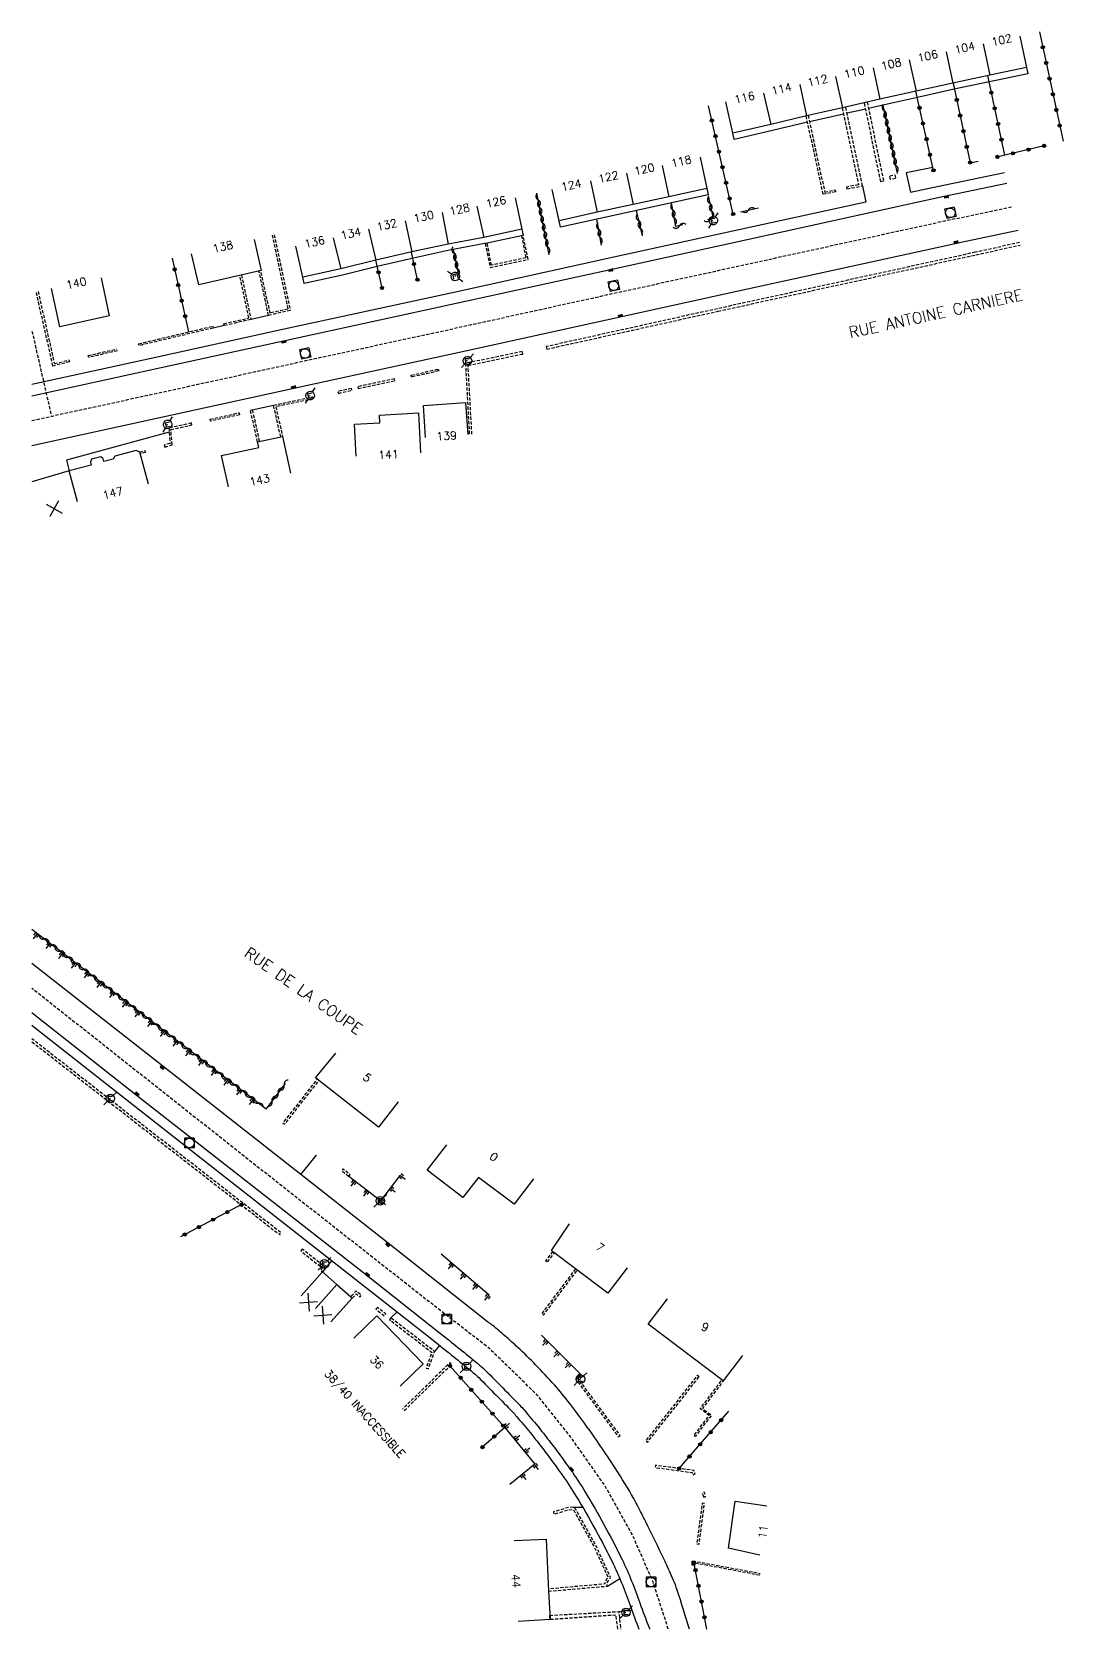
# Model space of a CAD drawing. Header units: millimetres. Extents: x 149999 to 151000, y 127000 to 128000.
# Drawn here: x 150000 to 150160.9, y 127000 to 127249.4 of the extents above; entities that cross this region are included whole.
import ezdxf
from ezdxf.enums import TextEntityAlignment as Align

# ---------------------------------------------------------------- set-up
doc = ezdxf.new("R2010")
doc.units = ezdxf.units.MM
doc.linetypes.add('DASHED', pattern=[0.75, 0.5, -0.25])
doc.layers.get('0').update_dxf_attribs({"linetype": 'CONTINUOUS'})
for name, color, linetype in [('W0001', 6, 'DASHED'), ('W0008', 7, 'CONTINUOUS'), ('W0017', 7, 'CONTINUOUS'), ('W0100', 7, 'CONTINUOUS'), ('W0112', 1, 'DASHED'), ('W0211', 2, 'CONTINUOUS'), ('W0310', 3, 'CONTINUOUS'), ('W0322', 7, 'CONTINUOUS'), ('W0330', 7, 'CONTINUOUS'), ('W0334', 7, 'CONTINUOUS'), ('W0400', 7, 'CONTINUOUS'), ('W0420', 7, 'CONTINUOUS'), ('W0471', 7, 'CONTINUOUS'), ('W0984', 7, 'CONTINUOUS'), ('W0989', 7, 'CONTINUOUS'), ('W0991', 7, 'CONTINUOUS'), ('W1102', 7, 'CONTINUOUS')]:
    doc.layers.add(name, color=color, linetype=linetype)
doc.styles.get("Standard").update_dxf_attribs({"font": 'romans.shx', "width": 0.85})

# ---------------------------------------------------------------- blocks, each defined once
blk = doc.blocks.new('t322o')
at = {"color": 0, "linetype": 'Continuous'}
for radius in [0.25, 0.15]:
    blk.add_circle((0, 0), radius, dxfattribs=at)
blk = doc.blocks.new('t310o')
at = {"color": 0, "linetype": 'Continuous'}
for centre, start, end in [((-0.5, 0.38), 216.8699, 323.1304), ((0.5, -0.37), 36.8699, 143.1303)]:
    blk.add_arc(centre, 0.625, start, end, dxfattribs=at)
blk = doc.blocks.new('T420')
for p, q in [((0.75, 0.75), (-0.75, 0.75)), ((-0.75, 0.75), (-0.75, -0.75)), ((0.75, 0.75), (0.75, -0.75)), ((0.75, -0.75), (-0.75, -0.75))]:
    blk.add_line(p, q)
blk.add_ellipse((0, 0), major_axis=(-0.53, 0.53), ratio=1, start_param=3.926991, end_param=10.210176)
blk = doc.blocks.new('T400')
for p, q in [((-0.15, 0.3), (0.15, 0.3)), ((-0.15, -0.25), (-0.15, 0.3)), ((-0.15, 0.15), (0.15, 0.15)), ((-0.15, 0), (0.15, 0)), ((0.15, 0.3), (0.15, -0.25)), ((-0.15, -0.15), (0.15, -0.15)), ((-0.15, -0.25), (-0.15, -0.3)), ((-0.15, -0.3), (0.15, -0.3)), ((0.15, -0.3), (0.15, -0.25))]:
    blk.add_line(p, q)
blk = doc.blocks.new('T471')
for p, q in [((-0.333334, 0.333334), (-0.333334, -0.333334)), ((-0.333334, 0.333334), (0.333334, 0.333334)), ((-0.333334, 0), (0, 0)), ((0.500001, 0.500001), (1.000002, 1.000002)), ((-0.500001, -0.500001), (-1.000002, -1.000002)), ((-0.333334, -0.333334), (0.333334, -0.333334))]:
    blk.add_line(p, q)
blk.add_ellipse((0, 0), major_axis=(0.471405, 0.471405), ratio=1, start_param=5.4977871438, end_param=11.780972451)
blk = doc.blocks.new('t211o')
at = {"color": 0, "linetype": 'Continuous'}
for p, q in [((-0.29, 0.5), (-0.29, 0)), ((0, 1), (0, 0)), ((0.29, 0.5), (0.29, 0))]:
    blk.add_line(p, q, dxfattribs=at)
blk = doc.blocks.new('t991o')
at = {"color": 0, "linetype": 'Continuous'}
for p, q in [((-1, 1), (1, -1)), ((-1, -1), (1, 1))]:
    blk.add_line(p, q, dxfattribs=at)
blk = doc.blocks.new('t330o')
at = {"color": 0, "linetype": 'Continuous'}
for p, q in [((0.25, -0.25), (-0.25, 0.25)), ((-0.25, -0.25), (0.25, 0.25)), ((-0.25, 0.25), (-0.25, -0.25)), ((0.25, 0.25), (-0.25, 0.25)), ((0.25, -0.25), (0.25, 0.25)), ((-0.25, -0.25), (0.25, -0.25)), ((-0.25, -0.25), (-0.25, -0.25))]:
    blk.add_line(p, q, dxfattribs=at)

msp = doc.modelspace()

# ---------------------------------------------------------------- linework, layer by layer
at = {"layer": 'W0001', "flags": 128}
for points in [[(150000, 127188.74), (150019.8, 127193.05), (150040.53, 127197.6), (150067.27, 127203.41), (150092.02, 127208.86), (150109.83, 127212.75), (150142.47, 127219.91), (150153.07, 127222.12)], [(150000, 127202.68), (150003.04, 127189.4)], [(150099.33, 127000), (150096.94, 127007.37), (150093.73, 127014.71), (150089.37, 127022.5), (150084.21, 127029.83), (150078.82, 127036.6), (150071.22, 127043.97), (150064.22, 127049.36), (150039.79, 127068.56), (150000, 127100.04)]]:
    msp.add_lwpolyline(points, dxfattribs=at)
at = {"layer": 'W0008'}
for points in [[(150000, 127192.6), (150018.99, 127196.74), (150039.73, 127201.28), (150066.47, 127207.09), (150091.22, 127212.54), (150109.02, 127216.43), (150141.66, 127223.59), (150152.19, 127225.8)], [(150000, 127184.83), (150020.44, 127189.28), (150042.06, 127194.04), (150067.67, 127199.63), (150092.27, 127205), (150110.03, 127208.92), (150145.78, 127216.75), (150153.95, 127218.44)]]:
    msp.add_lwpolyline(points, dxfattribs=at)
at = {"layer": 'W0008', "flags": 128}
for points in [[(150102.62, 127000, 0.00148), (150100.73, 127006.05, 0.001501), (150100.69, 127006.17, 0.000248), (150100.46, 127006.9, 0.002937), (150099.21, 127009.72, 0.007316), (150098.69, 127010.84, 0.001478), (150095.82, 127016.72, 0.004631), (150094.89, 127018.58, 0.020742), (150092.19, 127023.32, 0.013491), (150087.56, 127030.31, 0.011064), (150083.96, 127035.21, 0.017751), (150081.55, 127038.12, 0.01146), (150078.66, 127041.23, 0.012345), (150075.84, 127043.97, 0.006778), (150073.86, 127045.76, 0.007121), (150071.93, 127047.41, 0.032758), (150071.56, 127047.68, -0.026695), (150071.11, 127048), (150055.61, 127060.24), (150041.96, 127070.97), (150035.65, 127075.91), (150020.44, 127087.9), (150000, 127103.94)], [(150000, 127096.27), (150001.01, 127095.47), (150016.27, 127083.45), (150052.26, 127055.25), (150063.56, 127046.32), (150064.42, 127045.64, -0.004532), (150069.88, 127041.22, -0.024578), (150070.83, 127040.35, -0.002283), (150076.15, 127034.96, -0.017027), (150076.83, 127034.21, -0.005546), (150078.94, 127031.68, -0.006426), (150080.71, 127029.45, -0.005797), (150082.29, 127027.35, -0.005026), (150084.07, 127024.89, -0.01703), (150086.29, 127021.5, -0.011319), (150089.34, 127016.22, -0.011824), (150092.11, 127010.86, -0.019343), (150093.6, 127007.49, -0.008688), (150094.88, 127004.1, 0.007367), (150096.37, 127000.1, 0.00302), (150096.4, 127000)], [(150000, 127094.3), (150000.05, 127094.26), (150015.31, 127082.23), (150051.3, 127054.03), (150062.6, 127045.11), (150063.45, 127044.43, -0.004532), (150068.89, 127040.03, -0.024578), (150069.74, 127039.26, -0.002283), (150075.04, 127033.88, -0.017027), (150075.65, 127033.2, -0.005546), (150077.74, 127030.7, -0.006426), (150079.48, 127028.5, -0.005797), (150081.05, 127026.43, -0.005026), (150082.8, 127024, -0.01703), (150084.97, 127020.7, -0.011319), (150087.98, 127015.48, -0.011824), (150090.72, 127010.18, -0.019343), (150092.16, 127006.92, -0.008688), (150093.41, 127003.58, 0.006512), (150094.74, 127000)]]:
    msp.add_lwpolyline(points, format="xyb", dxfattribs=at)
at = {"layer": 'W0017', "flags": 128}
for points in [[(150041.96, 127070.97), (150044.4, 127073.98)], [(150046.82, 127057.54), (150045.33, 127055.8)], [(150056.04, 127048.58), (150056.9, 127049.46)], [(150063.62, 127044.29), (150062.85, 127043.33)], [(150084.46, 127019.06), (150085.97, 127019.01)], [(150089.82, 127006.71), (150091.75, 127007.91)], [(150091.58, 127002.73), (150093.64, 127002.94)]]:
    msp.add_lwpolyline(points, dxfattribs=at)
at = {"layer": 'W0100'}
for points in [[(150154.22, 127248.76), (150155.26, 127243.87), (150149.51, 127242.65), (150143.76, 127241.43), (150138.02, 127240.15), (150132.37, 127238.9), (150126.51, 127237.56), (150120.92, 127236.32), (150115.35, 127234.97), (150109.41, 127233.61), (150108.29, 127238.48)], [(150104.31, 127229.84), (150105.35, 127224.95), (150099.42, 127223.68), (150093.82, 127222.48), (150088.22, 127221.28), (150082.3, 127219.92), (150081.18, 127224.79)], [(150075.41, 127223.51), (150076.47, 127218.62), (150070.51, 127217.33), (150064.95, 127216.29), (150059.31, 127215.05), (150053.67, 127213.75), (150048.23, 127212.4), (150042.27, 127211.09), (150041.2, 127215.97)], [(150034.66, 127217.01), (150035.79, 127212.14), (150026.04, 127209.89), (150024.91, 127214.76)], [(150010.79, 127211.01), (150012.07, 127205.05), (150004.34, 127203.38), (150003.05, 127209.35)], [(150061.45, 127186.1), (150061.11, 127191.09), (150067.68, 127191.54), (150068.02, 127186.55)], [(150050.62, 127183.15), (150050.35, 127188.14), (150054.29, 127188.36), (150054.23, 127189.58), (150060.34, 127189.91), (150060.67, 127183.69)], [(150030.7, 127178.36), (150029.61, 127183.24), (150035.4, 127184.53), (150035.21, 127185.38), (150039.1, 127186.25), (150040.37, 127180.51)], [(150018.17, 127178.79), (150016.83, 127183.8), (150016.28, 127184.05), (150012.93, 127183.16), (150012.67, 127182.7), (150011.23, 127182.31), (150011.12, 127182.73), (150010.73, 127183.04), (150009.32, 127182.67), (150009.13, 127182.22), (150009.24, 127181.78), (150005.8, 127180.86), (150000, 127179.17)]]:
    msp.add_lwpolyline(points, dxfattribs=at)
at = {"layer": 'W0100', "flags": 128}
for points in [[(150057.18, 127082.32), (150054.1, 127078.38), (150044.51, 127085.87), (150044.26, 127086.08), (150047.45, 127089.93)], [(150078.28, 127070.33), (150075.27, 127066.34), (150069.72, 127070.53), (150067.26, 127067.4), (150061.71, 127071.66), (150064.76, 127075.63)], [(150092.9, 127056.41), (150089.87, 127052.43), (150084.84, 127056.26), (150081.27, 127058.96), (150081.07, 127059.14), (150083.89, 127063.26)], [(150042.03, 127052.05), (150045.33, 127055.8), (150047.58, 127053.82), (150049.75, 127051.9), (150049.99, 127051.68), (150046.63, 127047.98)], [(150110.92, 127042.73), (150107.9, 127038.74), (150096.21, 127047.6), (150099.22, 127051.58)], [(150050.23, 127045.41), (150053.83, 127048.89), (150061.05, 127041.4), (150057.45, 127037.93)], [(150113.61, 127011.53), (150108.73, 127012.64), (150109.78, 127019.96), (150114.73, 127019.25)], [(150075.26, 127013.83), (150080.26, 127014.05), (150080.61, 127005.91), (150080.87, 127001.48), (150075.88, 127001.18)]]:
    msp.add_lwpolyline(points, dxfattribs=at)
at = {"layer": 'W0112'}
for points in [[(150130.37, 127238.44), (150132.92, 127226.13), (150132.49, 127226.02), (150129.94, 127238.34)], [(150121.15, 127236.37), (150123.74, 127224.4), (150125.38, 127224.75), (150125.44, 127224.46), (150123.51, 127224.05), (150120.85, 127236.3)], [(150126.44, 127237.55), (150129, 127225.55), (150127.15, 127225.18), (150127.21, 127224.89), (150129.65, 127225.38), (150127.03, 127237.68)], [(150037.81, 127217.74), (150040.32, 127205.92), (150036.94, 127205.14), (150035.42, 127212.06)], [(150037.51, 127217.68), (150039.96, 127206.14), (150037.17, 127205.5), (150035.71, 127212.12)], [(150154.17, 127216.52), (150147.27, 127215), (150107.01, 127206.19), (150080.28, 127200.27), (150080.37, 127199.88), (150107.1, 127205.8), (150147.35, 127214.6), (150154.23, 127216.13)], [(150032.71, 127211.43), (150034.2, 127204.51), (150030.01, 127203.56), (150029.94, 127203.85), (150033.84, 127204.74), (150032.42, 127211.36)], [(150000.95, 127208.89), (150003.5, 127197.61), (150005.78, 127198.18), (150005.85, 127197.89), (150003.28, 127197.24), (150000.66, 127208.83)], [(150013.34, 127199.62), (150008.86, 127198.59), (150008.79, 127198.88), (150013.27, 127199.91)], [(150068.67, 127186.59), (150068.08, 127197.32), (150076.61, 127199.11), (150076.53, 127199.51), (150067.66, 127197.65), (150068.27, 127186.57)], [(150035.21, 127185.38), (150034.11, 127190.33), (150034.39, 127190.39), (150035.5, 127185.44)], [(150038.83, 127186.18), (150037.71, 127191.1), (150043.8, 127192.43), (150043.86, 127192.13), (150038.07, 127190.87), (150039.1, 127186.25)], [(150016.83, 127183.8), (150017.64, 127184.07), (150017.74, 127183.79), (150016.91, 127183.51)]]:
    msp.add_lwpolyline(points, dxfattribs=at)
for points in [[(150133.89, 127226.93), (150134.68, 127227.1), (150134.8, 127226.52), (150134.01, 127226.35)], [(150076.4, 127217.59), (150077.11, 127214.13), (150071.75, 127212.98), (150071.03, 127216.42), (150070.74, 127216.36), (150071.52, 127212.62), (150077.47, 127213.89), (150076.68, 127217.65)], [(150016.64, 127200.71), (150028.23, 127203.46), (150028.3, 127203.17), (150016.71, 127200.42)], [(150063.5, 127196.47), (150059.25, 127195.52), (150059.18, 127195.81), (150063.43, 127196.76)], [(150047.83, 127192.97), (150049.94, 127193.46), (150049.87, 127193.75), (150047.76, 127193.26)], [(150050.92, 127193.72), (150056.66, 127194.96), (150056.6, 127195.26), (150050.86, 127194.01)], [(150024.9, 127188.34), (150021.36, 127187.56), (150021.55, 127185.16), (150020.64, 127184.88), (150020.73, 127184.59), (150021.87, 127184.95), (150021.68, 127187.32), (150024.97, 127188.05)], [(150027.81, 127188.94), (150032.36, 127189.94), (150032.42, 127189.64), (150027.88, 127188.65)]]:
    msp.add_lwpolyline(points, close=True, dxfattribs=at)
at = {"layer": 'W0112', "flags": 128}
for points in [[(150000, 127091.71), (150038.68, 127061.58), (150038.9, 127061.86), (150000, 127092.16)], [(150044.79, 127085.66), (150044.51, 127085.87), (150039.16, 127079.05), (150039.44, 127078.83), (150044.79, 127085.66)], [(150081.27, 127058.96), (150080.16, 127057.51), (150080.45, 127057.29), (150081.55, 127058.74)], [(150084.84, 127056.26), (150079.56, 127049.25), (150079.85, 127049.04), (150085.12, 127056.05)], [(150049.99, 127051.68), (150050.62, 127052.36), (150051.22, 127051.86), (150051.43, 127052.12), (150050.59, 127052.81), (150049.75, 127051.9)], [(150058.11, 127034.11), (150065.25, 127041.11), (150065.53, 127041.39), (150065.28, 127041.64), (150065, 127041.37), (150057.86, 127034.36)], [(150107.7, 127038.89), (150107.9, 127038.74), (150104.65, 127034.45), (150106.07, 127033.39), (150103.5, 127030.07), (150103.31, 127030.22), (150105.73, 127033.34), (150104.31, 127034.41), (150107.7, 127038.89)], [(150113.6, 127008.4), (150103.77, 127010.24), (150103.32, 127010.33), (150103.37, 127010.62), (150103.82, 127010.53), (150113.65, 127008.69)], [(150080.83, 127002.14), (150091.58, 127002.73), (150091.88, 127000)], [(150091.43, 127000), (150091.19, 127002.18), (150080.87, 127001.48), (150080.83, 127002.14)]]:
    msp.add_lwpolyline(points, dxfattribs=at)
for points in [[(150049.46, 127070.68), (150049.68, 127070.96), (150048.58, 127071.85), (150048.36, 127071.58)], [(150042.18, 127059.34), (150041.96, 127059.06), (150045.3, 127056.42), (150045.03, 127055.98), (150045.33, 127055.8), (150045.77, 127056.5)], [(150053.91, 127050.23), (150053.69, 127049.95), (150055, 127048.92), (150055.22, 127049.2)], [(150056.04, 127048.58), (150055.83, 127048.3), (150062.43, 127043.2), (150061.55, 127040.76), (150061.88, 127040.64), (150062.85, 127043.33)], [(150091.51, 127030.04), (150091.8, 127030.25), (150085.52, 127038.77), (150085.24, 127038.55)], [(150104.15, 127039.41), (150103.87, 127039.63), (150095.79, 127029.37), (150096.07, 127029.15)], [(150103.21, 127024.1), (150103.53, 127024.24), (150103.31, 127024.76), (150097.34, 127025.57), (150097.29, 127025.23), (150103.07, 127024.44)], [(150104.75, 127020.64), (150105.11, 127020.63), (150105.12, 127020.93), (150104.92, 127021.36), (150104.6, 127021.2), (150104.77, 127020.86)], [(150103.77, 127013.33), (150104.13, 127013.28), (150104.98, 127019.59), (150104.63, 127019.64)]]:
    msp.add_lwpolyline(points, close=True, dxfattribs=at)
msp.add_lwpolyline([(150080.61, 127005.91), (150089.82, 127006.71), (150089.78, 127007.21), (150090.31, 127008.06), (150088.13, 127012.88), (150084.92, 127018.61, 0.073777), (150084.62, 127019.01, 0.228541), (150084.46, 127019.06), (150083.52, 127018.94), (150081.39, 127018.28), (150081.49, 127017.94), (150083.6, 127018.59), (150084.42, 127018.7, -0.059821), (150084.61, 127018.44), (150087.82, 127012.72), (150089.91, 127008.09), (150089.42, 127007.3), (150089.44, 127007.04), (150080.6, 127006.26)], format="xyb", dxfattribs=at)
at = {"layer": 'W0211', "flags": 128}
for points in [[(150057.44, 127070.84), (150054.38, 127066.88), (150049.46, 127070.68)], [(150071.35, 127052.14), (150063.85, 127058.56)], [(150085.72, 127039.72), (150079.52, 127045.87)], [(150073.79, 127031.5), (150078.48, 127025.75), (150074.61, 127022.59)]]:
    msp.add_lwpolyline(points, dxfattribs=at)
at = {"layer": 'W0310'}
for points in [[(150135.12, 127227.29), (150132.85, 127237.98)], [(150080.74, 127214.61), (150078.81, 127224.25)], [(150105.55, 127223.84), (150106.33, 127220.25), (150105.43, 127220.07)], [(150094.3, 127221.52), (150095.24, 127217.56)], [(150101.62, 127219.26), (150100.52, 127219), (150099.82, 127222.72)], [(150110.62, 127221.31), (150113.39, 127221.94)], [(150088.91, 127216.13), (150088.18, 127220.18)], [(150065.76, 127215.43), (150066.65, 127211.26)]]:
    msp.add_lwpolyline(points, dxfattribs=at)
at = {"layer": 'W0310', "flags": 128}
for points in [[(150036.55, 127081.18), (150000, 127109.23)], [(150036.54, 127081.19), (150039.57, 127085.17)]]:
    msp.add_lwpolyline(points, dxfattribs=at)
at = {"layer": 'W0322'}
for points in [[(150157.27, 127249.41), (150160.94, 127232.34)], [(150143.79, 127241.43), (150146.44, 127228.98), (150147.69, 127229.24)], [(150151.86, 127230.15), (150149.18, 127242.58)], [(150109.46, 127220.97), (150105.61, 127237.86)], [(150140.73, 127227.79), (150137.97, 127240.14)], [(150157.99, 127231.62), (150151.86, 127230.15), (150150.6, 127229.87)], [(150021.89, 127214.06), (150024.45, 127202.56)], [(150054.64, 127209.43), (150053.68, 127213.75)], [(150060.17, 127210.72), (150059.22, 127215.03)]]:
    msp.add_lwpolyline(points, dxfattribs=at)
at = {"layer": 'W0322', "flags": 128}
for points in [[(150032.71, 127066.26), (150032.05, 127065.92), (150023.2, 127061.27)], [(150065.25, 127041.11), (150073.79, 127031.5), (150070.05, 127028.18)], [(150101.02, 127025.07), (150102.23, 127026.46), (150108.78, 127034.02)], [(150105.32, 127000), (150103.39, 127010.21)]]:
    msp.add_lwpolyline(points, dxfattribs=at)
at = {"layer": 'W0334', "flags": 128}
for points in [[(150155.26, 127243.87), (150155.47, 127242.89), (150143.97, 127240.45), (150138.23, 127239.17), (150132.59, 127237.92), (150130.57, 127237.46)], [(150121.07, 127235.33), (150115.58, 127234), (150109.63, 127232.63), (150109.41, 127233.61)], [(150126.65, 127236.57), (150121.36, 127235.39)], [(150130.14, 127237.36), (150127.24, 127236.7)], [(150105.35, 127224.95), (150105.57, 127223.97), (150082.51, 127218.94), (150082.3, 127219.92)]]:
    msp.add_lwpolyline(points, dxfattribs=at)
at = {"layer": 'W0334'}
for points in [[(150140.63, 127228.22), (150136.48, 127227.39), (150137.11, 127224.37), (150141.29, 127225.28), (150151.8, 127227.45)], [(150129.65, 127225.38), (150130.14, 127222.84), (150108.65, 127218.12), (150090.84, 127214.23), (150066.1, 127208.78), (150039.36, 127202.98), (150018.62, 127198.43), (150000, 127194.37)], [(150076.47, 127218.62), (150076.68, 127217.65)], [(150070.74, 127216.36), (150070.7, 127216.35), (150065.15, 127215.31), (150059.53, 127214.08), (150053.9, 127212.78), (150048.45, 127211.43), (150042.49, 127210.11), (150042.27, 127211.09)], [(150076.4, 127217.59), (150071.03, 127216.42)], [(150030.01, 127203.56), (150028.3, 127203.17)], [(150036.94, 127205.14), (150034.2, 127204.51)], [(150034.39, 127190.39), (150037.71, 127191.1)], [(150021.41, 127186.9), (150005.38, 127182.54), (150005.8, 127180.86)]]:
    msp.add_lwpolyline(points, dxfattribs=at)
at = {"layer": 'W1102'}
for p, q in [((150142.72, 127246.32), (150143.76, 127241.43)), ((150148.47, 127247.54), (150149.51, 127242.65)), ((150131.29, 127243.78), (150132.37, 127238.9)), ((150136.93, 127245.03), (150138.02, 127240.15)), ((150119.84, 127241.2), (150120.92, 127236.32)), ((150125.4, 127242.44), (150126.51, 127237.56)), ((150114.17, 127239.83), (150115.35, 127234.97)), ((150098.38, 127228.57), (150099.42, 127223.68)), ((150087.17, 127226.17), (150088.22, 127221.28)), ((150092.78, 127227.37), (150093.82, 127222.48)), ((150064.03, 127221.21), (150064.95, 127216.29)), ((150069.45, 127222.22), (150070.51, 127217.33)), ((150052.55, 127218.62), (150053.67, 127213.75)), ((150058.24, 127219.93), (150059.31, 127215.05)), ((150047.02, 127217.26), (150048.23, 127212.4)), ((150007.1, 127176.03), (150005.8, 127180.86)), ((150044.27, 127050.07), (150047.58, 127053.82))]:
    msp.add_line(p, q, dxfattribs=at)

# ---------------------------------------------------------------- block references
at = {"layer": 'W0211'}
for p, rotation in [((150000.85, 127108.57), 142.4957492120303), ((150002.84, 127107.05), 142.4957492120303), ((150004.82, 127105.53), 142.4957492120303), ((150006.8, 127104.01), 142.4957492120303), ((150008.79, 127102.48), 142.4957492120303), ((150010.77, 127100.96), 142.4957492120303), ((150012.75, 127099.44), 142.4957492120303), ((150014.74, 127097.92), 142.4957492120303), ((150016.72, 127096.4), 142.4957492120303), ((150018.7, 127094.87), 142.4957492120303), ((150020.69, 127093.35), 142.4957492120303), ((150022.67, 127091.83), 142.4957492120303), ((150024.65, 127090.31), 142.4957492120303), ((150026.64, 127088.79), 142.4957492120303), ((150028.62, 127087.26), 142.4957492120303), ((150030.6, 127085.74), 142.4957492120303), ((150032.59, 127084.22), 142.4957492120303), ((150034.57, 127082.7), 142.4957492120303), ((150057.44, 127070.84), 232.3131250160978), ((150050.42, 127069.94), 142.3131250160643), ((150052.4, 127068.41), 142.3131250160643), ((150055.91, 127068.86), 232.3131250160978), ((150054.38, 127066.88), 232.3131250160978), ((150065.65, 127057.02), 139.4229920569011), ((150067.55, 127055.4), 139.4229920569011), ((150069.45, 127053.77), 139.4229920569011), ((150071.35, 127052.14), 139.4229920569011), ((150080.39, 127045), 135.2107969615757), ((150082.17, 127043.24), 135.2107969615757), ((150083.94, 127041.48), 135.2107969615757), ((150085.72, 127039.72), 135.2107969615757), ((150073.79, 127031.5), 309.2031743244123), ((150075.37, 127029.57), 309.2031743244123), ((150076.95, 127027.63), 309.2031743244123), ((150078.43, 127025.7), 219.2031743242198), ((150076.49, 127024.12), 219.2031743242198)]:
    msp.add_blockref('t211o', p, dxfattribs=dict(at, rotation=rotation))
at = {"layer": 'W0310'}
for p, rotation in [((150133.05, 127237.08), 101.947937058764), ((150133.3, 127235.86), 101.947937058764), ((150133.56, 127234.63), 101.947937058764), ((150133.82, 127233.41), 101.947937058764), ((150134.08, 127232.19), 101.947937058764), ((150134.34, 127230.96), 101.947937058764), ((150134.6, 127229.74), 101.947937058764), ((150134.86, 127228.52), 101.947937058764), ((150079.02, 127223.19), 101.3210004608559), ((150079.27, 127221.97), 101.3210004608559), ((150105.81, 127222.62), 282.334563102873), ((150079.51, 127220.74), 101.3210004608559), ((150079.76, 127219.52), 101.3210004608559), ((150094.68, 127219.94), 283.255823752555), ((150100.04, 127221.58), 100.668679307394), ((150100.27, 127220.35), 100.668679307394), ((150105.88, 127220.16), 191.800883715605), ((150106.08, 127221.4), 282.334563102873), ((150111.84, 127221.59), 12.8496708687617), ((150080.01, 127218.29), 101.3210004608559), ((150080.25, 127217.06), 101.3210004608559), ((150088.47, 127218.59), 100.198867551882), ((150088.69, 127217.36), 100.198867551882), ((150094.96, 127218.73), 283.255823752555), ((150101.07, 127219.13), 193.2146385685259), ((150065.88, 127214.86), 282.139779236273), ((150080.5, 127215.84), 101.3210004608559), ((150066.14, 127213.64), 282.139779236273), ((150066.4, 127212.42), 282.139779236273), ((150001.9, 127107.77), 142.4957492120303), ((150003.14, 127106.82), 142.4957492120303), ((150004.38, 127105.87), 142.4957492120303), ((150005.61, 127104.92), 142.4957492120303), ((150006.85, 127103.97), 142.4957492120303), ((150008.09, 127103.02), 142.4957492120303), ((150009.33, 127102.07), 142.4957492120303), ((150010.56, 127101.12), 142.4957492120303), ((150011.8, 127100.17), 142.4957492120303), ((150013.04, 127099.22), 142.4957492120303), ((150014.28, 127098.27), 142.4957492120303), ((150015.51, 127097.32), 142.4957492120303), ((150016.75, 127096.37), 142.4957492120303), ((150017.99, 127095.42), 142.4957492120303), ((150019.23, 127094.47), 142.4957492120303), ((150020.46, 127093.52), 142.4957492120303), ((150021.7, 127092.57), 142.4957492120303), ((150022.94, 127091.62), 142.4957492120303), ((150024.18, 127090.67), 142.4957492120303), ((150025.41, 127089.72), 142.4957492120303), ((150026.65, 127088.77), 142.4957492120303), ((150027.89, 127087.82), 142.4957492120303), ((150029.13, 127086.87), 142.4957492120303), ((150030.36, 127085.92), 142.4957492120303), ((150031.6, 127084.98), 142.4957492120303), ((150039.37, 127084.92), 52.74994569794274), ((150032.84, 127084.03), 142.4957492120303), ((150034.08, 127083.08), 142.4957492120303), ((150037.48, 127082.43), 52.74994569794274), ((150038.43, 127083.68), 52.74994569794274), ((150035.31, 127082.13), 142.4957492120303)]:
    msp.add_blockref('t310o', p, dxfattribs=dict(at, rotation=rotation))
at = {"layer": 'W0322'}
for p, rotation in [((150157.78, 127247.01), 282.1558785775), ((150158.31, 127244.56), 282.1558785775), ((150158.84, 127242.12), 282.1558785775), ((150138.55, 127237.55), 102.591369228661), ((150144.35, 127238.8), 282.053044393756), ((150149.75, 127239.92), 102.167095286638), ((150150.27, 127237.48), 102.167095286638), ((150159.36, 127239.67), 282.1558785775), ((150106.13, 127235.59), 102.8115819296309), ((150139.09, 127235.11), 102.591369228661), ((150144.87, 127236.35), 282.053044393756), ((150150.8, 127235.04), 102.167095286638), ((150159.89, 127237.23), 282.1558785775), ((150106.69, 127233.15), 102.8115819296309), ((150139.64, 127232.67), 102.591369228661), ((150145.39, 127233.91), 282.053044393756), ((150151.33, 127232.59), 102.167095286638), ((150160.42, 127234.79), 282.1558785775), ((150107.24, 127230.72), 102.8115819296309), ((150140.18, 127230.23), 102.591369228661), ((150145.91, 127231.46), 282.053044393756), ((150153.13, 127230.45), 193.443160710604), ((150155.56, 127231.03), 193.443160710604), ((150157.99, 127231.62), 193.443160710604), ((150107.79, 127228.28), 102.8115819296309), ((150140.73, 127227.79), 102.591369228661), ((150146.44, 127229.02), 282.053044393756), ((150150.69, 127229.89), 192.557720631639), ((150108.35, 127225.84), 102.8115819296309), ((150108.9, 127223.4), 102.8115819296309), ((150109.46, 127220.97), 102.8115819296309), ((150059.63, 127213.16), 102.439659404252), ((150022.28, 127212.32), 282.551351676474), ((150054.1, 127211.87), 102.5142354790169), ((150060.17, 127210.72), 102.439659404252), ((150022.82, 127209.88), 282.551351676474), ((150054.64, 127209.43), 102.5142354790169), ((150023.36, 127207.44), 282.551351676474), ((150023.91, 127205), 282.551351676474), ((150032.71, 127066.26), 207.6750330817011), ((150028.28, 127063.94), 207.6750330819052), ((150030.49, 127065.1), 207.6750330819052), ((150023.85, 127061.61), 207.6750330819052), ((150026.06, 127062.77), 207.6750330819052), ((150065.25, 127041.11), 311.6221820857963), ((150066.91, 127039.24), 311.6221820857963), ((150068.57, 127037.37), 311.6221820857963), ((150070.23, 127035.51), 311.6221820857963), ((150071.89, 127033.64), 311.6221820857963), ((150073.55, 127031.77), 311.6221820857963), ((150105.93, 127030.74), 49.0621174270461), ((150107.57, 127032.62), 49.0621174270461), ((150070.32, 127028.42), 221.6221820858206), ((150072.18, 127030.08), 221.6221820858206), ((150104.29, 127028.85), 49.0621174270461), ((150102.65, 127026.96), 49.0621174270461), ((150101.02, 127025.07), 49.06211742708457), ((150103.58, 127009.21), 100.698911643935), ((150104.04, 127006.75), 100.698911643935), ((150104.51, 127004.29), 100.698911643935), ((150104.97, 127001.84), 100.698911643935)]:
    msp.add_blockref('t322o', p, dxfattribs=dict(at, rotation=rotation))
at = {"layer": 'W0330'}
msp.add_blockref('t330o', (150103.27, 127010.29), dxfattribs=at)
at = {"layer": 'W0400'}
for p, rotation in [((150142.76, 127223.66), 102.3760954646981), ((150144.26, 127216.59), 102.3760954646981), ((150090.36, 127212.19), 102.3056226695635), ((150091.87, 127205.08), 102.3056226695635), ((150039.34, 127201.03), 102.3695539692612), ((150040.86, 127193.93), 102.3695539692612), ((150020.31, 127087.67), 227.1109326219596), ((150016.41, 127083.56), 230.1224468284265), ((150055.56, 127060.04), 43.6752523794907), ((150052.35, 127055.34), 228.8456469127697), ((150084.24, 127024.91), 223.3409395292295)]:
    msp.add_blockref('T400', p, dxfattribs=dict(at, rotation=rotation))
at = {"layer": 'W0420'}
for p, rotation in [((150143.35, 127221.17), 12.3760954646981), ((150090.8, 127209.76), 12.3056226695635), ((150042.63, 127199.2), 12.3695539692612)]:
    msp.add_blockref('T420', p, dxfattribs=dict(at, rotation=rotation))
for p in [(150024.57, 127075.9), (150064.74, 127048.39), (150096.63, 127007.34)]:
    msp.add_blockref('T420', p, dxfattribs=at)
at = {"layer": 'W0471'}
for p, rotation in [((150106.34, 127219.95), 12.4908362990239), ((150066.07, 127211.22), 282.139779236273), ((150067.97, 127198.08), 3.88629867868362), ((150043.42, 127192.63), 12.2657887466421), ((150021.19, 127188.11), 12.297440491976)]:
    msp.add_blockref('T471', p, dxfattribs=dict(at, rotation=rotation))
for p in [(150012.24, 127082.86), (150054.38, 127066.88), (150045.66, 127057.03), (150067.84, 127041.03), (150085.61, 127039.03), (150092.72, 127002.61)]:
    msp.add_blockref('T471', p, dxfattribs=at)
at = {"layer": 'W0991'}
for p, rotation in [((150003.45, 127174.96), 286.2476397208917), ((150043.15, 127051.06), 319.244136957381), ((150045.42, 127049.02), 319.1600558214374)]:
    msp.add_blockref('t991o', p, dxfattribs=dict(at, rotation=rotation))

# ---------------------------------------------------------------- texts
at = {"layer": 'W0984'}
msp.add_text('38/40 INACCESSIBLE', height=1.25, rotation=311.973, dxfattribs=at).set_placement((150051.88, 127033.57), align=Align.MIDDLE)
at = {"layer": 'W0989'}
for s, rotation, p in [('RUE ANTOINE CARNIERE', 12.4259, (150141.09, 127205.42)), ('RUE DE LA COUPE', 324.9914, (150042.38, 127099.67))]:
    msp.add_text(s, height=1.75, rotation=rotation, dxfattribs=at).set_placement(p, align=Align.MIDDLE)
at = {"layer": 'W0991'}
for s, rotation, p in [('104', 12.8967, (150145.6, 127246.93)), ('102', 12.8967, (150151.35, 127248.15)), ('108', 12.8967, (150134.11, 127244.4)), ('106', 12.8967, (150139.82, 127245.67)), ('110', 12.8967, (150128.35, 127243.11)), ('114', 12.8967, (150117, 127240.52)), ('112', 12.8967, (150122.62, 127241.82)), ('116', 12.8967, (150111.23, 127239.16)), ('120', 12.4107, (150095.58, 127227.97)), ('118', 12.4107, (150101.34, 127229.21)), ('124', 12.4107, (150084.18, 127225.48)), ('122', 12.4107, (150089.98, 127226.77)), ('126', 12.4107, (150072.43, 127222.87)), ('130', 12.4107, (150061.13, 127220.57)), ('128', 12.4107, (150066.74, 127221.71)), ('134', 12.4107, (150049.78, 127217.94)), ('132', 12.4107, (150055.39, 127219.28)), ('138', 13.0369, (150029.79, 127215.88)), ('136', 12.4107, (150044.11, 127216.61)), ('140', 12.1496, (150006.92, 127210.18)), ('139', 3.8863, (150064.73, 127186.33)), ('141', 3.0856, (150055.64, 127183.42)), ('147', 14.0393, (150012.63, 127177.41)), ('143', 12.541, (150035.54, 127179.44)), ('5', 319.371, (150052.32, 127086.13)), ('0', 322.9543, (150072.1, 127073.74)), ('7', 322.7057, (150088.67, 127059.61)), ('9', 335.1208, (150105.07, 127047.16)), ('36', 313.9297, (150053.84, 127041.67)), ('11', 81.8375, (150114.12, 127015.19)), ('44', 275.1136, (150075.57, 127007.51))]:
    msp.add_text(s, height=1.25, rotation=rotation, dxfattribs=at).set_placement(p, align=Align.MIDDLE)

doc.saveas('drawing.dxf')
